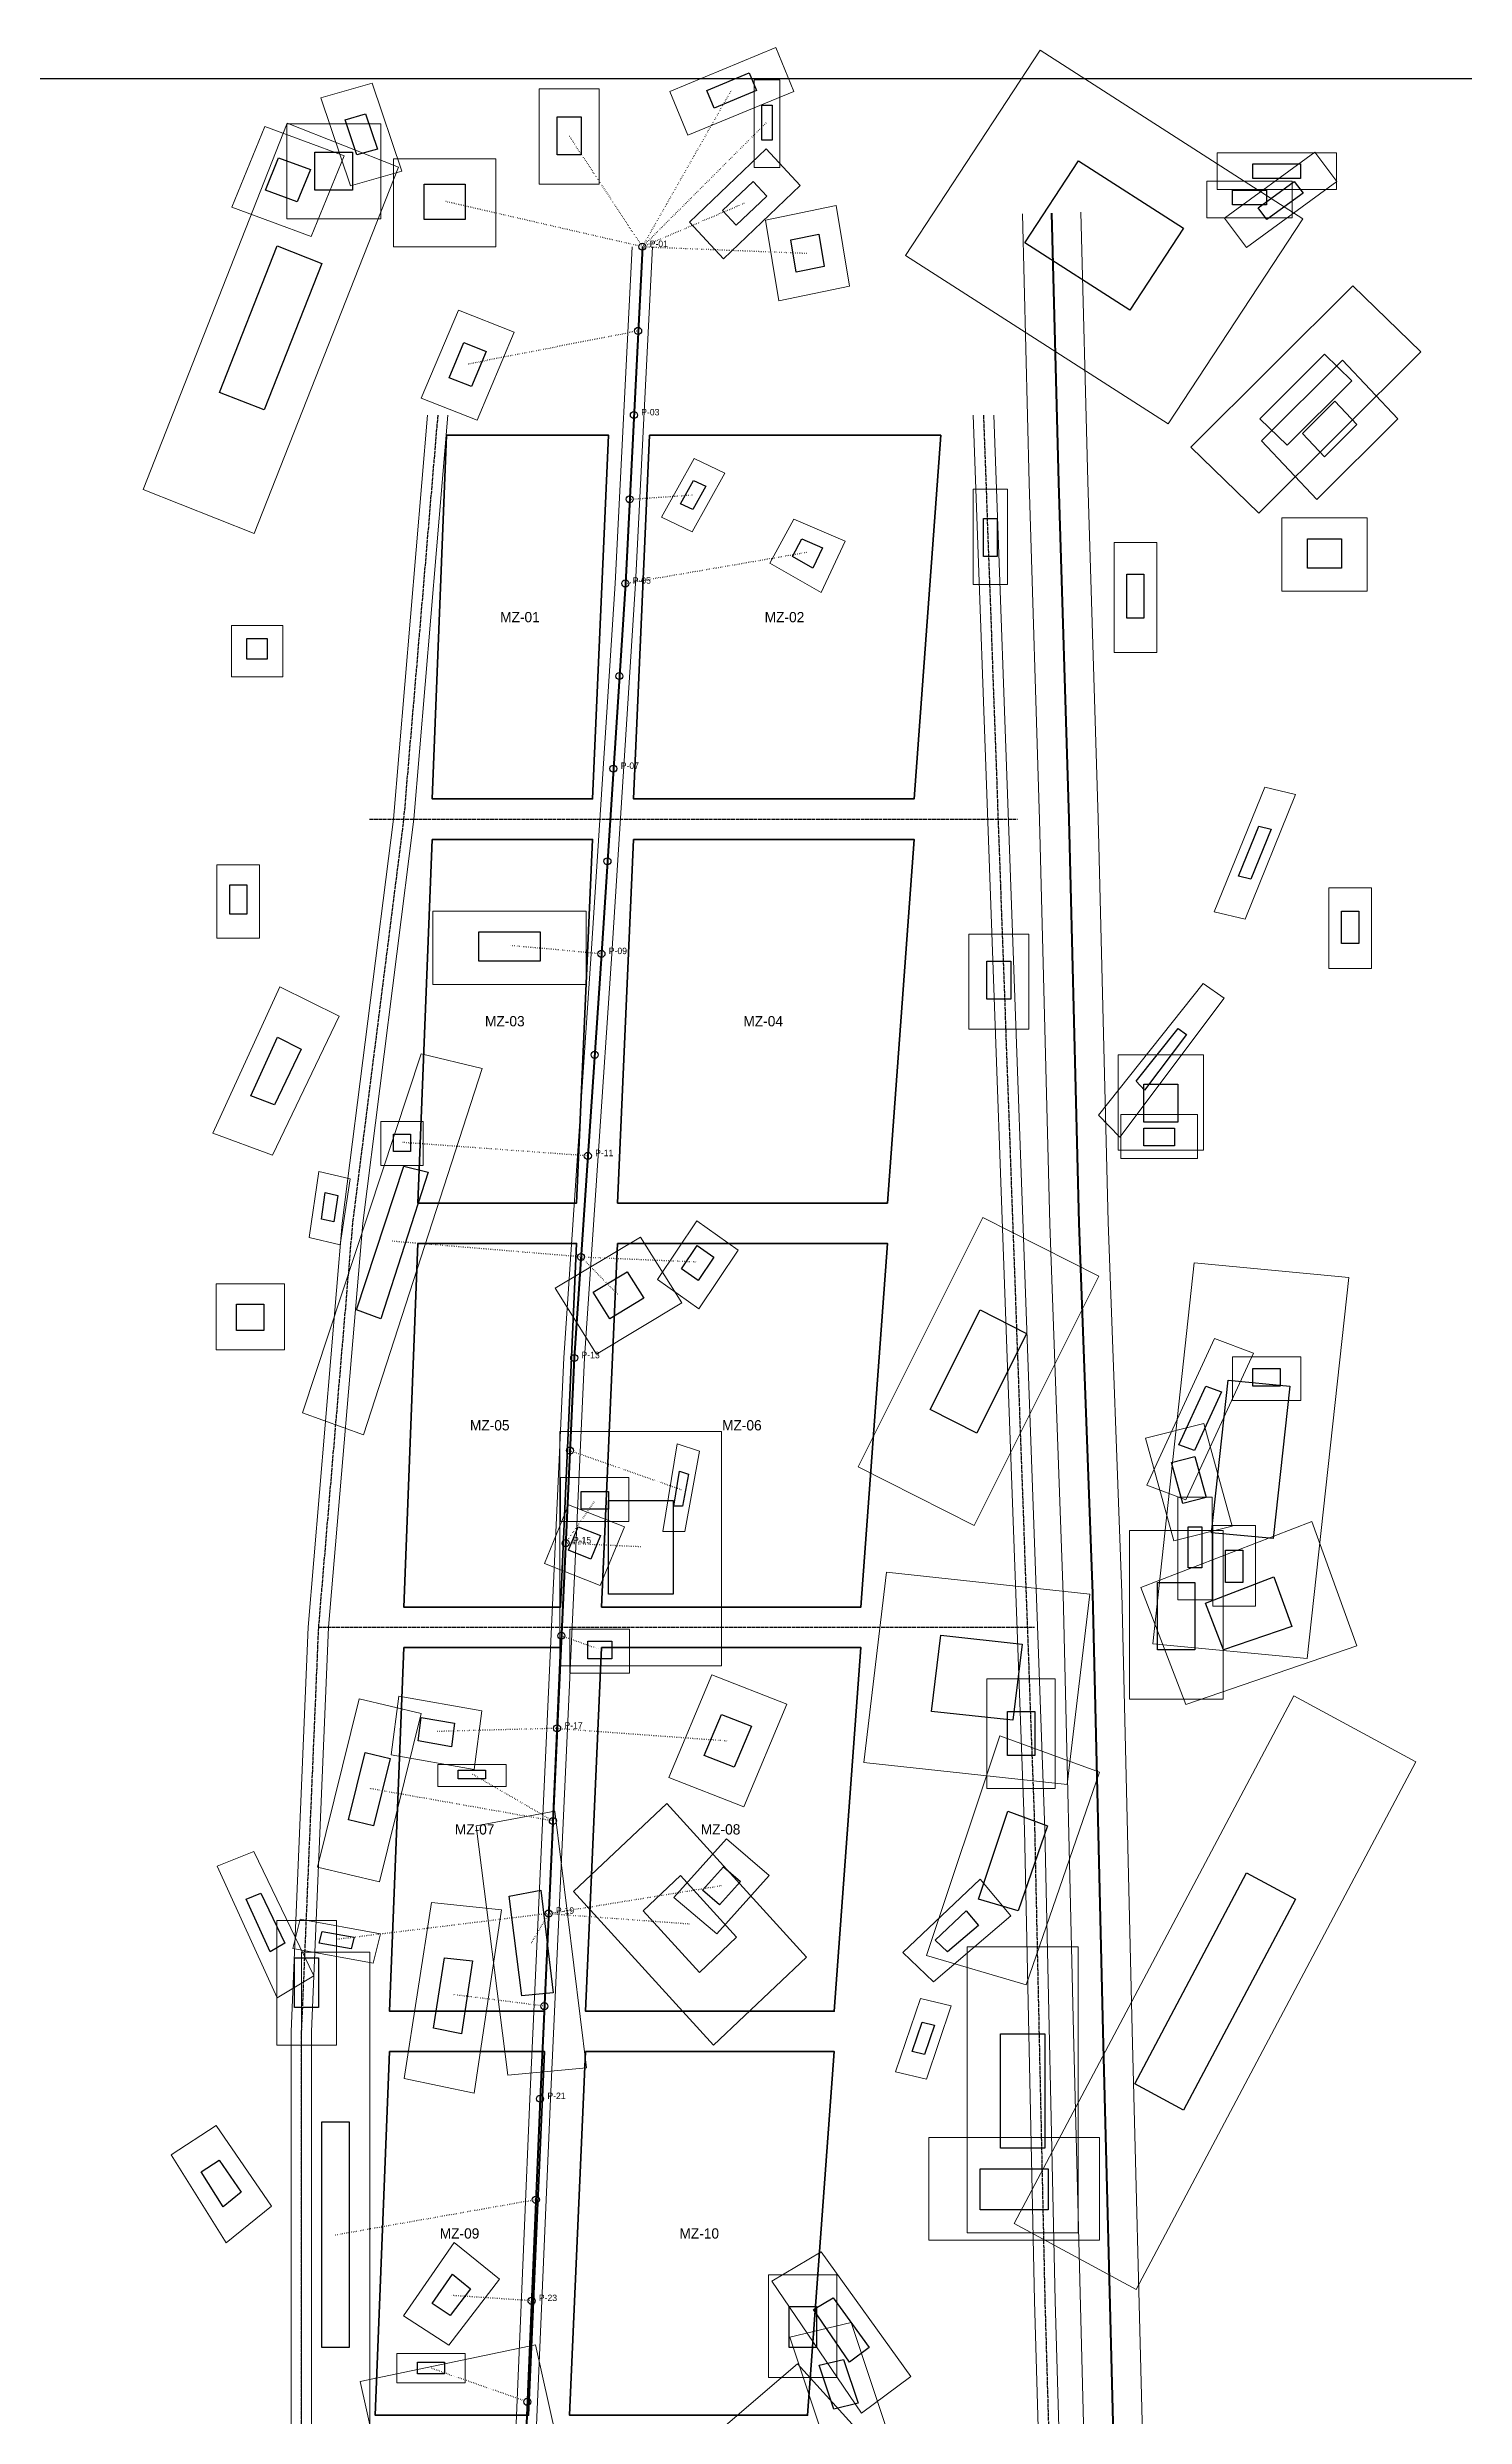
# Model space of a CAD drawing. Header units: metres. Extents: x 424745 to 426235, y 8434360 to 8437068.
# Drawn here: x 425228 to 425712, y 8436259 to 8437068 of the extents above; entities that cross this region are included whole.
import ezdxf
from ezdxf.enums import TextEntityAlignment as Align

# ---------------------------------------------------------------- set-up
doc = ezdxf.new("R2010")
doc.units = ezdxf.units.M
doc.linetypes.add('DASHED', pattern=[1.524, 1.27, -0.254])
doc.linetypes.add('DOT', pattern=[0.508, 0, -0.508])
for name, color, linetype in [('00_ORTOFOTO_SATELITAL', 7, 'Continuous'), ('03_VIAS_EJES', 8, 'DASHED'), ('14_ACOMETIDAS_DOMICILIARIAS', 50, 'DOT'), ('16_POSTES_PROYECTADOS', 2, 'Continuous'), ('17_TEXTOS_ROTULOS', 7, 'Continuous')]:
    doc.layers.add(name, color=color, linetype=linetype)
for name, color, linetype, lineweight in [('01_MANZANAS_ORGANICAS', 6, 'Continuous', 35), ('02_HUELLAS_EDIFICACIONES', 4, 'Continuous', 25), ('02_LOTES_PREDIALES', 7, 'Continuous', 15), ('03_VIAS_BORDES', 7, 'Continuous', 20), ('10_RIO_CAUCE', 140, 'Continuous', 40), ('10_RIO_ORILLAS', 140, 'Continuous', 20), ('12_RED_PRIMARIA_MT', 1, 'Continuous', 50)]:
    doc.layers.add(name, color=color, linetype=linetype, lineweight=lineweight)
picture_1 = doc.add_image_def('image1.jpg', size_in_pixel=(1280, 2304))

msp = doc.modelspace()

# ---------------------------------------------------------------- linework, layer by layer
at = {"layer": '01_MANZANAS_ORGANICAS'}
for points in [[(425364.63, 8436935.37), (425420, 8436935.37), (425414.54, 8436811.31), (425359.78, 8436811.31)], [(425433.96, 8436935.37), (425533.37, 8436935.37), (425524.28, 8436811.31), (425428.51, 8436811.31)], [(425359.78, 8436797.53), (425414.54, 8436797.53), (425409.08, 8436673.46), (425354.93, 8436673.46)], [(425428.51, 8436797.53), (425524.28, 8436797.53), (425515.18, 8436673.46), (425423.05, 8436673.46)], [(425354.93, 8436659.68), (425409.08, 8436659.68), (425403.63, 8436535.61), (425350.08, 8436535.61)], [(425423.05, 8436659.68), (425515.18, 8436659.68), (425506.09, 8436535.61), (425417.6, 8436535.61)], [(425350.08, 8436521.83), (425403.63, 8436521.83), (425398.17, 8436397.76), (425345.23, 8436397.76)], [(425417.6, 8436521.83), (425506.09, 8436521.83), (425496.99, 8436397.76), (425412.14, 8436397.76)], [(425345.23, 8436383.98), (425398.17, 8436383.98), (425392.71, 8436259.92), (425340.38, 8436259.92)], [(425412.14, 8436383.98), (425496.99, 8436383.98), (425487.9, 8436259.92), (425406.68, 8436259.92)]]:
    msp.add_lwpolyline(points, close=True, dxfattribs=at)
at = {"layer": '02_HUELLAS_EDIFICACIONES'}
for points in [[(425456.03, 8437047), (425453.53, 8437053), (425468, 8437059), (425470.47, 8437053)], [(425475.78, 8437036), (425472.28, 8437036), (425472.28, 8437048), (425475.78, 8437048)], [(425334.09, 8437031), (425330.03, 8437043), (425337.03, 8437045), (425341.09, 8437033)], [(425410.59, 8437031), (425402.44, 8437031), (425402.44, 8437044), (425410.59, 8437044)], [(425332.59, 8437019), (425319.78, 8437019), (425319.78, 8437032), (425332.59, 8437032)], [(425313.72, 8437015), (425302.88, 8437019), (425307.38, 8437030), (425318.22, 8437026)], [(425597.88, 8436978), (425562, 8437001), (425580.38, 8437029), (425616.25, 8437006)], [(425656.19, 8437023), (425639.91, 8437023), (425639.91, 8437028), (425656.19, 8437028)], [(425371, 8437009), (425357.03, 8437009), (425357.03, 8437021), (425371, 8437021)], [(425463.56, 8437007), (425458.91, 8437012), (425469.38, 8437022), (425474.03, 8437017)], [(425644.56, 8437014), (425632.91, 8437014), (425632.91, 8437019), (425644.56, 8437019)], [(425644.66, 8437009), (425641.69, 8437013), (425654, 8437022), (425657, 8437018)], [(425302.41, 8436944), (425287.22, 8436950), (425306.91, 8437000), (425322.09, 8436994)], [(425483.97, 8436991), (425482.16, 8437002), (425491.78, 8437004), (425493.62, 8436993)], [(425373.16, 8436952), (425365.56, 8436955), (425370.62, 8436967), (425378.22, 8436964)], [(425651.53, 8436932), (425642.22, 8436941), (425664.34, 8436963), (425673.66, 8436954)], [(425664.34, 8436928), (425656.78, 8436936), (425667.84, 8436947), (425675.41, 8436939)], [(425448.75, 8436910), (425444.56, 8436912), (425449, 8436920), (425453.19, 8436918)], [(425552.59, 8436894), (425547.94, 8436894), (425547.94, 8436907), (425552.59, 8436907)], [(425489.75, 8436890), (425482.75, 8436894), (425486, 8436900), (425493, 8436897)], [(425670.16, 8436890), (425658.53, 8436890), (425658.53, 8436900), (425670.16, 8436900)], [(425602.66, 8436873), (425596.84, 8436873), (425596.84, 8436888), (425602.66, 8436888)], [(425303.5, 8436859), (425296.5, 8436859), (425296.5, 8436866), (425303.5, 8436866)], [(425639.22, 8436784), (425635, 8436785), (425641.91, 8436802), (425646.12, 8436801)], [(425296.5, 8436772), (425290.69, 8436772), (425290.69, 8436782), (425296.5, 8436782)], [(425676, 8436762), (425670.16, 8436762), (425670.16, 8436773), (425676, 8436773)], [(425396.62, 8436756), (425375.66, 8436756), (425375.66, 8436766), (425396.62, 8436766)], [(425557.25, 8436743), (425549.09, 8436743), (425549.09, 8436756), (425557.25, 8436756)], [(425602.94, 8436712), (425600.03, 8436715), (425614.34, 8436733), (425617.22, 8436731)], [(425305.97, 8436707), (425297.84, 8436710), (425306.97, 8436730), (425315.09, 8436726)], [(425614.28, 8436701), (425602.66, 8436701), (425602.66, 8436714), (425614.28, 8436714)], [(425352.38, 8436691), (425346.56, 8436691), (425346.56, 8436697), (425352.38, 8436697)], [(425613.12, 8436693), (425602.66, 8436693), (425602.66, 8436699), (425613.12, 8436699)], [(425342.22, 8436634), (425333.91, 8436637), (425350.09, 8436686), (425358.41, 8436684)], [(425326.19, 8436667), (425321.97, 8436668), (425323.31, 8436677), (425327.56, 8436676)], [(425450.53, 8436647), (425444.88, 8436651), (425450.25, 8436659), (425455.91, 8436655)], [(425420.38, 8436634), (425414.72, 8436643), (425426.38, 8436650), (425432.03, 8436641)], [(425302.34, 8436630), (425293.03, 8436630), (425293.03, 8436639), (425302.34, 8436639)], [(425545.62, 8436595), (425529.78, 8436603), (425546.78, 8436637), (425562.62, 8436629)], [(425646.84, 8436559), (425625.78, 8436561), (425631.44, 8436613), (425652.53, 8436611)], [(425649.22, 8436611), (425639.91, 8436611), (425639.91, 8436617), (425649.22, 8436617)], [(425619.91, 8436589), (425614.56, 8436591), (425623.81, 8436611), (425629.16, 8436609)], [(425615.94, 8436571), (425612.06, 8436585), (425620.03, 8436587), (425623.91, 8436573)], [(425445.25, 8436570), (425442.22, 8436570), (425444.19, 8436582), (425447.22, 8436581)], [(425419.91, 8436569), (425410.59, 8436569), (425410.59, 8436575), (425419.91, 8436575)], [(425442, 8436540), (425419.91, 8436540), (425419.91, 8436572), (425442, 8436572)], [(425413.91, 8436552), (425406.28, 8436555), (425409.59, 8436563), (425417.22, 8436560)], [(425622.44, 8436549), (425617.78, 8436549), (425617.78, 8436563), (425622.44, 8436563)], [(425636.41, 8436544), (425630.59, 8436544), (425630.59, 8436555), (425636.41, 8436555)], [(425620.12, 8436521), (425607.31, 8436521), (425607.31, 8436544), (425620.12, 8436544)], [(425629.88, 8436521), (425623.72, 8436537), (425647.06, 8436546), (425653.22, 8436529)], [(425421.06, 8436518), (425412.91, 8436518), (425412.91, 8436524), (425421.06, 8436524)], [(425558, 8436497), (425530.22, 8436500), (425533.34, 8436526), (425561.09, 8436523)], [(425462.84, 8436481), (425452.62, 8436485), (425458.47, 8436499), (425468.72, 8436495)], [(425565.41, 8436485), (425556.09, 8436485), (425556.09, 8436500), (425565.41, 8436500)], [(425366.34, 8436488), (425355, 8436490), (425356.06, 8436498), (425367.38, 8436496)], [(425339.72, 8436461), (425331.22, 8436463), (425336.91, 8436486), (425345.41, 8436484)], [(425378, 8436477), (425368.69, 8436477), (425368.69, 8436480), (425378, 8436480)], [(425559.81, 8436432), (425546.19, 8436436), (425556.22, 8436466), (425569.81, 8436461)], [(425450.97, 8436411), (425431.84, 8436432), (425444.59, 8436444), (425463.69, 8436423)], [(425457.84, 8436434), (425452, 8436439), (425459.16, 8436447), (425465, 8436442)], [(425616.22, 8436364), (425599.56, 8436373), (425637.72, 8436445), (425654.38, 8436436)], [(425304.53, 8436418), (425296.34, 8436436), (425301.34, 8436438), (425309.53, 8436421)], [(425390.38, 8436403), (425386.06, 8436437), (425396.81, 8436439), (425401.12, 8436404)], [(425535.66, 8436418), (425531.47, 8436422), (425542, 8436432), (425546.19, 8436427)], [(425332.12, 8436419), (425321.16, 8436421), (425322.19, 8436425), (425333.16, 8436423)], [(425320.97, 8436399), (425312.81, 8436399), (425312.81, 8436416), (425320.97, 8436416)], [(425369.78, 8436390), (425360.22, 8436392), (425363.94, 8436416), (425373.5, 8436415)], [(425527.81, 8436383), (425523.62, 8436384), (425527, 8436394), (425531.19, 8436393)], [(425568.91, 8436351), (425553.75, 8436351), (425553.75, 8436390), (425568.91, 8436390)], [(425331.44, 8436283), (425322.12, 8436283), (425322.12, 8436360), (425331.44, 8436360)], [(425288.44, 8436331), (425280.94, 8436343), (425287.09, 8436347), (425294.62, 8436336)], [(425570.06, 8436330), (425546.78, 8436330), (425546.78, 8436344), (425570.06, 8436344)], [(425365.97, 8436294), (425359.78, 8436298), (425366.72, 8436308), (425372.88, 8436303)], [(425490.91, 8436283), (425481.59, 8436283), (425481.59, 8436297), (425490.91, 8436297)], [(425502.19, 8436278), (425489.94, 8436296), (425496.66, 8436300), (425508.91, 8436283)], [(425364.03, 8436274), (425354.72, 8436274), (425354.72, 8436278), (425364.03, 8436278)], [(425496.84, 8436262), (425491.84, 8436277), (425500.22, 8436279), (425505.22, 8436264)]]:
    msp.add_lwpolyline(points, close=True, dxfattribs=at)
at = {"layer": '02_LOTES_PREDIALES'}
for points in [[(425447.09, 8437037.7), (425440.84, 8437052.7), (425477.015, 8437067.7), (425483.19, 8437052.7)], [(425611.005, 8436939.255), (425521.305, 8436996.755), (425567.255, 8437066.755), (425656.93, 8437009.255)], [(425478.42, 8437026.685), (425469.67, 8437026.685), (425469.67, 8437056.685), (425478.42, 8437056.685)], [(425331.9, 8437020.485), (425321.75, 8437050.485), (425339.25, 8437055.485), (425349.4, 8437025.485)], [(425416.725, 8437021.085), (425396.35, 8437021.085), (425396.35, 8437053.585), (425416.725, 8437053.585)], [(425299.065, 8436901.835), (425261.09, 8436916.835), (425310.315, 8437041.835), (425348.265, 8437026.835)], [(425318.475, 8437003.18), (425291.375, 8437013.18), (425302.625, 8437040.68), (425329.725, 8437030.68)], [(425342.205, 8437009.175), (425310.18, 8437009.175), (425310.18, 8437041.675), (425342.205, 8437041.675)], [(425459.225, 8436995.54), (425447.6, 8437008.04), (425473.775, 8437033.04), (425485.4, 8437020.54)], [(425668.415, 8437019.175), (425627.715, 8437019.175), (425627.715, 8437031.675), (425668.415, 8437031.675)], [(425637.655, 8436999.43), (425630.23, 8437009.43), (425661.005, 8437031.93), (425668.505, 8437021.93)], [(425381.485, 8436999.685), (425346.56, 8436999.685), (425346.56, 8437029.685), (425381.485, 8437029.685)], [(425653.305, 8437009.605), (425624.18, 8437009.605), (425624.18, 8437022.105), (425653.305, 8437022.105)], [(425478.12, 8436981.28), (425473.595, 8437008.78), (425497.645, 8437013.78), (425502.245, 8436986.28)], [(425641.93, 8436908.84), (425618.655, 8436931.34), (425673.955, 8436986.34), (425697.255, 8436963.84)], [(425375.08, 8436940.57), (425356.08, 8436948.07), (425368.73, 8436978.07), (425387.73, 8436970.57)], [(425661.73, 8436913.495), (425642.83, 8436933.495), (425670.48, 8436960.995), (425689.405, 8436940.995)], [(425448.57, 8436902.44), (425438.095, 8436907.44), (425449.195, 8436927.44), (425459.67, 8436922.44)], [(425556.085, 8436884.49), (425544.46, 8436884.49), (425544.46, 8436916.99), (425556.085, 8436916.99)], [(425492.57, 8436881.735), (425475.07, 8436891.735), (425483.195, 8436906.735), (425500.695, 8436899.235)], [(425678.89, 8436882.245), (425649.815, 8436882.245), (425649.815, 8436907.245), (425678.89, 8436907.245)], [(425607.055, 8436861.285), (425592.505, 8436861.285), (425592.505, 8436898.785), (425607.055, 8436898.785)], [(425308.765, 8436853), (425291.265, 8436853), (425291.265, 8436870.5), (425308.765, 8436870.5)], [(425637.225, 8436770.305), (425626.675, 8436772.805), (425643.95, 8436815.305), (425654.475, 8436812.805)], [(425300.865, 8436763.87), (425286.34, 8436763.87), (425286.34, 8436788.87), (425300.865, 8436788.87)], [(425680.395, 8436753.51), (425665.795, 8436753.51), (425665.795, 8436781.01), (425680.395, 8436781.01)], [(425412.355, 8436747.99), (425359.955, 8436747.99), (425359.955, 8436772.99), (425412.355, 8436772.99)], [(425563.37, 8436732.725), (425542.97, 8436732.725), (425542.97, 8436765.225), (425563.37, 8436765.225)], [(425305.235, 8436689.75), (425284.91, 8436697.25), (425307.735, 8436747.25), (425328.035, 8436737.25)], [(425594.42, 8436695.905), (425587.145, 8436703.405), (425622.92, 8436748.405), (425630.12, 8436743.405)], [(425336.34, 8436594.37), (425315.565, 8436601.87), (425356.015, 8436724.37), (425376.815, 8436719.37)], [(425623.01, 8436691.475), (425593.96, 8436691.475), (425593.96, 8436723.975), (425623.01, 8436723.975)], [(425356.76, 8436686.29), (425342.21, 8436686.29), (425342.21, 8436701.29), (425356.76, 8436701.29)], [(425620.98, 8436688.71), (425594.83, 8436688.71), (425594.83, 8436703.71), (425620.98, 8436703.71)], [(425328.35, 8436659.215), (425317.8, 8436661.715), (425321.15, 8436684.215), (425331.775, 8436681.715)], [(425544.765, 8436563.47), (425505.165, 8436583.47), (425547.665, 8436668.47), (425587.265, 8436648.47)], [(425415.91, 8436621.865), (425401.76, 8436644.365), (425430.91, 8436661.865), (425445.035, 8436639.365)], [(425450.755, 8436637.4), (425436.63, 8436647.4), (425450.055, 8436667.4), (425464.205, 8436657.4)], [(425658.39, 8436518.05), (425605.74, 8436523.05), (425619.89, 8436653.05), (425672.615, 8436648.05)], [(425309.36, 8436623.4), (425286.085, 8436623.4), (425286.085, 8436645.9), (425309.36, 8436645.9)], [(425617.015, 8436572.23), (425603.64, 8436577.23), (425626.765, 8436627.23), (425640.14, 8436622.23)], [(425656.225, 8436606.05), (425632.95, 8436606.05), (425632.95, 8436621.05), (425656.225, 8436621.05)], [(425458.575, 8436515.565), (425403.35, 8436515.565), (425403.35, 8436595.565), (425458.575, 8436595.565)], [(425612.895, 8436558.205), (425603.195, 8436593.205), (425623.12, 8436598.205), (425632.82, 8436563.205)], [(425446.06, 8436561.36), (425438.485, 8436561.36), (425443.41, 8436591.36), (425450.985, 8436588.86)], [(425426.93, 8436564.8), (425403.63, 8436564.8), (425403.63, 8436579.8), (425426.93, 8436579.8)], [(425625.95, 8436538.065), (425614.3, 8436538.065), (425614.3, 8436573.065), (425625.95, 8436573.065)], [(425417.165, 8436542.985), (425398.09, 8436550.485), (425406.365, 8436570.485), (425425.44, 8436562.985)], [(425617.01, 8436502.355), (425601.61, 8436542.355), (425659.96, 8436564.855), (425675.36, 8436522.355)], [(425640.79, 8436535.9), (425626.24, 8436535.9), (425626.24, 8436563.4), (425640.79, 8436563.4)], [(425629.75, 8436504.245), (425597.725, 8436504.245), (425597.725, 8436561.745), (425629.75, 8436561.745)], [(425576.525, 8436475.07), (425507.075, 8436482.57), (425514.875, 8436547.57), (425584.25, 8436540.07)], [(425427.18, 8436513.125), (425406.805, 8436513.125), (425406.805, 8436528.125), (425427.18, 8436528.125)], [(425466.125, 8436467.5), (425440.575, 8436477.5), (425455.2, 8436512.5), (425480.825, 8436502.5)], [(425572.415, 8436473.69), (425549.115, 8436473.69), (425549.115, 8436511.19), (425572.415, 8436511.19)], [(425341.85, 8436441.875), (425320.6, 8436446.875), (425334.825, 8436504.375), (425356.075, 8436499.375)], [(425374.08, 8436480.245), (425345.73, 8436485.245), (425348.38, 8436505.245), (425376.68, 8436500.245)], [(425600.095, 8436302.8), (425558.445, 8436325.3), (425653.845, 8436505.3), (425695.495, 8436482.8)], [(425562.525, 8436406.755), (425528.475, 8436416.755), (425553.55, 8436491.755), (425587.525, 8436479.255)], [(425385.005, 8436474.375), (425361.73, 8436474.375), (425361.73, 8436481.875), (425385.005, 8436481.875)], [(425385.565, 8436375.985), (425374.765, 8436460.985), (425401.64, 8436465.985), (425412.415, 8436378.485)], [(425455.785, 8436386.145), (425407.96, 8436438.645), (425439.835, 8436468.645), (425487.585, 8436416.145)], [(425306.93, 8436402.28), (425286.455, 8436447.28), (425298.955, 8436452.28), (425319.43, 8436409.78)], [(425456.88, 8436424.1), (425442.28, 8436436.6), (425460.18, 8436456.6), (425474.78, 8436444.1)], [(425530.92, 8436407.815), (425520.445, 8436417.815), (425546.77, 8436442.815), (425557.245, 8436430.315)], [(425374.16, 8436369.81), (425350.26, 8436374.81), (425359.56, 8436434.81), (425383.46, 8436432.31)], [(425327.12, 8436386.205), (425306.72, 8436386.205), (425306.72, 8436428.705), (425327.12, 8436428.705)], [(425339.59, 8436414.155), (425312.19, 8436419.155), (425314.765, 8436429.155), (425342.19, 8436424.155)], [(425338.46, 8436225.445), (425315.16, 8436225.445), (425315.16, 8436417.945), (425338.46, 8436417.945)], [(425580.295, 8436322.2), (425542.395, 8436322.2), (425542.395, 8436419.7), (425580.295, 8436419.7)], [(425528.44, 8436374.555), (425517.965, 8436377.055), (425526.415, 8436402.055), (425536.89, 8436399.555)], [(425289.445, 8436318.73), (425270.695, 8436348.73), (425286.07, 8436358.73), (425304.895, 8436331.23)], [(425587.535, 8436319.68), (425529.335, 8436319.68), (425529.335, 8436354.68), (425587.535, 8436354.68)], [(425365.43, 8436283.815), (425349.955, 8436293.815), (425367.305, 8436318.815), (425382.705, 8436306.315)], [(425506.345, 8436260.63), (425475.72, 8436305.63), (425492.52, 8436315.63), (425523.145, 8436273.13)], [(425497.915, 8436272.83), (425474.615, 8436272.83), (425474.615, 8436307.83), (425497.915, 8436307.83)], [(425494.32, 8436249.01), (425481.82, 8436286.51), (425502.77, 8436291.51), (425515.27, 8436254.01)], [(425353.67, 8436188.96), (425335.245, 8436271.46), (425395.07, 8436283.96), (425413.445, 8436201.46)], [(425371.035, 8436271), (425347.76, 8436271), (425347.76, 8436281), (425371.035, 8436281)], [(425494.47, 8436215.01), (425458.295, 8436255.01), (425484.47, 8436277.51), (425520.645, 8436237.51)]]:
    msp.add_lwpolyline(points, close=True, dxfattribs=at)
at = {"layer": '03_VIAS_BORDES'}
for points in [[(425428.03, 8436999.7), (425422.21, 8436884.83), (425414.06, 8436758.47), (425404.75, 8436620.62), (425398.93, 8436494.26), (425393.11, 8436367.9), (425387.29, 8436230.05), (425387.29, 8436092.2), (425398.93, 8435954.35), (425433.85, 8435862.45), (425468.77, 8435782.04), (425480.41, 8435678.66), (425492.05, 8435552.29), (425503.69, 8435425.93), (425497.87, 8435288.09), (425474.59, 8435150.24), (425439.67, 8435012.39), (425410.57, 8434874.54), (425381.47, 8434736.69), (425346.54, 8434598.84), (425317.44, 8434460.99)], [(425435.03, 8436999.7), (425429.21, 8436884.83), (425421.06, 8436758.47), (425411.75, 8436620.62), (425405.93, 8436494.26), (425400.11, 8436367.9), (425394.29, 8436230.05), (425394.29, 8436092.2), (425405.93, 8435954.35), (425440.85, 8435862.45), (425475.77, 8435782.04), (425487.41, 8435678.66), (425499.05, 8435552.29), (425510.69, 8435425.93), (425504.87, 8435288.09), (425481.59, 8435150.24), (425446.67, 8435012.39), (425417.57, 8434874.54), (425388.47, 8434736.69), (425353.54, 8434598.84), (425324.44, 8434460.99)], [(425358.18, 8436942.27), (425346.54, 8436804.42), (425329.08, 8436666.57), (425317.44, 8436528.72), (425311.62, 8436390.87), (425311.62, 8436253.02), (425323.26, 8436115.18), (425340.72, 8435977.33), (425375.65, 8435850.97), (425393.11, 8435713.12), (425410.57, 8435575.27), (425422.21, 8435437.42), (425416.39, 8435299.57), (425393.11, 8435161.72), (425358.18, 8435023.88), (425323.26, 8434886.03), (425294.16, 8434748.18), (425265.06, 8434610.33)], [(425365.18, 8436942.27), (425353.54, 8436804.42), (425336.08, 8436666.57), (425324.44, 8436528.72), (425318.62, 8436390.87), (425318.62, 8436253.02), (425330.26, 8436115.18), (425347.72, 8435977.33), (425382.65, 8435850.97), (425400.11, 8435713.12), (425417.57, 8435575.27), (425429.21, 8435437.42), (425423.39, 8435299.57), (425400.11, 8435161.72), (425365.18, 8435023.88), (425330.26, 8434886.03), (425301.16, 8434748.18), (425272.06, 8434610.33)], [(425544.43, 8436942.27), (425550.25, 8436781.44), (425556.07, 8436620.62), (425561.89, 8436459.8), (425565.39, 8436298.97), (425570.04, 8436138.15), (425577.03, 8435977.33), (425588.67, 8435839.48), (425596.81, 8435701.63), (425590.99, 8435563.78), (425579.35, 8435425.93), (425567.71, 8435288.09), (425544.43, 8435150.24), (425509.51, 8435012.39), (425468.77, 8434874.54), (425422.21, 8434736.69), (425369.83, 8434598.84)], [(425551.43, 8436942.27), (425557.25, 8436781.44), (425563.07, 8436620.62), (425568.89, 8436459.8), (425572.39, 8436298.97), (425577.04, 8436138.15), (425584.03, 8435977.33), (425595.67, 8435839.48), (425603.81, 8435701.63), (425597.99, 8435563.78), (425586.35, 8435425.93), (425574.71, 8435288.09), (425551.43, 8435150.24), (425516.51, 8435012.39), (425475.77, 8434874.54), (425429.21, 8434736.69), (425376.83, 8434598.84)]]:
    msp.add_lwpolyline(points, dxfattribs=at)
at = {"layer": '03_VIAS_EJES'}
for p, q in [((425338.4, 8436804.42), (425559.57, 8436804.42)), ((425320.94, 8436528.72), (425565.39, 8436528.72))]:
    msp.add_line(p, q, dxfattribs=at)
for points in [[(425431.53, 8436999.7), (425425.71, 8436884.83), (425417.56, 8436758.47), (425408.25, 8436620.62), (425402.43, 8436494.26), (425396.61, 8436367.9), (425390.79, 8436230.05), (425390.79, 8436092.2), (425402.43, 8435954.35), (425437.35, 8435862.45), (425472.27, 8435782.04), (425483.91, 8435678.66), (425495.55, 8435552.29), (425507.19, 8435425.93), (425501.37, 8435288.09), (425478.09, 8435150.24), (425443.17, 8435012.39), (425414.07, 8434874.54), (425384.97, 8434736.69), (425350.04, 8434598.84), (425320.94, 8434460.99)], [(425361.68, 8436942.27), (425350.04, 8436804.42), (425332.58, 8436666.57), (425320.94, 8436528.72), (425315.12, 8436390.87), (425315.12, 8436253.02), (425326.76, 8436115.18), (425344.22, 8435977.33), (425379.15, 8435850.97), (425396.61, 8435713.12), (425414.07, 8435575.27), (425425.71, 8435437.42), (425419.89, 8435299.57), (425396.61, 8435161.72), (425361.68, 8435023.88), (425326.76, 8434886.03), (425297.66, 8434748.18), (425268.56, 8434610.33)], [(425547.93, 8436942.27), (425553.75, 8436781.44), (425559.57, 8436620.62), (425565.39, 8436459.8), (425568.89, 8436298.97), (425573.54, 8436138.15), (425580.53, 8435977.33), (425592.17, 8435839.48), (425600.31, 8435701.63), (425594.49, 8435563.78), (425582.85, 8435425.93), (425571.21, 8435288.09), (425547.93, 8435150.24), (425513.01, 8435012.39), (425472.27, 8434874.54), (425425.71, 8434736.69), (425373.33, 8434598.84)]]:
    msp.add_lwpolyline(points, dxfattribs=at)
at = {"layer": '10_RIO_CAUCE'}
msp.add_lwpolyline([(425571.21, 8437011.19), (425573.54, 8436919.29), (425577.03, 8436804.42), (425580.53, 8436666.57), (425585.18, 8436540.21), (425588.67, 8436390.87), (425592.17, 8436253.02), (425596.82, 8436115.18), (425603.81, 8435977.33), (425615.45, 8435850.97), (425623.6, 8435736.09), (425631.74, 8435621.22), (425627.09, 8435494.86), (425615.45, 8435368.5), (425600.31, 8435242.14), (425577.03, 8435115.77), (425542.11, 8434989.41), (425501.37, 8434863.05), (425454.81, 8434736.69), (425402.43, 8434610.33), (425355.86, 8434495.46), (425338.4, 8434426.53)], dxfattribs=at)
at = {"layer": '10_RIO_ORILLAS'}
for points in [[(425561.2132, 8437010.9365), (425563.5446, 8436918.9863), (425567.0332, 8436804.1662), (425570.5368, 8436666.2023), (425575.1827, 8436539.9764), (425578.6732, 8436390.6162), (425582.1757, 8436252.6828), (425586.8328, 8436114.6736), (425593.8522, 8435976.4127), (425605.4751, 8435850.2623), (425613.625, 8435735.3831), (425621.7468, 8435621.5877), (425617.1322, 8435495.7773), (425605.521, 8435369.6897), (425590.4755, 8435243.9517), (425567.3913, 8435118.4337), (425532.5924, 8434992.4786), (425491.9867, 8434866.5075), (425445.5722, 8434740.5193), (425393.1626, 8434614.0871), (425346.1661, 8434497.9155), (425328.7061, 8434428.9855)], [(425581.2068, 8437011.4435), (425583.5354, 8436919.5937), (425587.0268, 8436804.6738), (425590.5232, 8436666.9377), (425595.1773, 8436540.4436), (425598.6668, 8436391.1238), (425602.1643, 8436253.3572), (425606.8072, 8436115.6864), (425613.7678, 8435978.2473), (425625.4249, 8435851.6777), (425633.575, 8435736.7969), (425641.7332, 8435620.8523), (425637.0478, 8435493.9427), (425625.379, 8435367.3103), (425610.1445, 8435240.3283), (425586.6687, 8435113.1063), (425551.6276, 8434986.3414), (425510.7533, 8434859.5925), (425464.0478, 8434732.8607), (425411.6974, 8434606.5729), (425365.5539, 8434493.0045), (425348.0939, 8434424.0745)]]:
    msp.add_lwpolyline(points, dxfattribs=at)
at = {"layer": '12_RED_PRIMARIA_MT'}
msp.add_lwpolyline([(425431.53, 8436999.7), (425425.71, 8436884.83), (425417.56, 8436758.47), (425408.25, 8436620.62), (425402.43, 8436494.26), (425396.61, 8436367.9), (425390.79, 8436230.05), (425390.79, 8436092.2), (425402.43, 8435954.35), (425437.35, 8435862.45), (425472.27, 8435782.04), (425483.91, 8435678.66), (425495.55, 8435552.29), (425507.19, 8435425.93), (425501.37, 8435288.09), (425478.09, 8435150.24), (425443.17, 8435012.39), (425414.07, 8434874.54), (425384.97, 8434736.69), (425350.04, 8434598.84), (425320.94, 8434460.99)], dxfattribs=at)
at = {"layer": '14_ACOMETIDAS_DOMICILIARIAS'}
for p, q in [((425431.53, 8436999.7), (425461.99, 8437053.2)), ((425431.53, 8436999.7), (425474.02, 8437042.21)), ((425431.53, 8436999.7), (425406.5, 8437037.61)), ((425431.53, 8436999.7), (425364.01, 8437015.21)), ((425431.53, 8436999.7), (425466.45, 8437014.64)), ((425431.53, 8436999.7), (425487.87, 8436997.48)), ((425430.075, 8436970.9825), (425371.88, 8436959.62)), ((425427.165, 8436913.5475), (425448.87, 8436915.04)), ((425425.71, 8436884.83), (425487.87, 8436895.51)), ((425417.56, 8436758.47), (425386.13, 8436761.34)), ((425412.905, 8436689.545), (425349.46, 8436694.14)), ((425410.5775, 8436655.0825), (425346.14, 8436660.42)), ((425410.5775, 8436655.0825), (425423.36, 8436642.09)), ((425410.5775, 8436655.0825), (425450.38, 8436653.4)), ((425406.795, 8436589.03), (425444.71, 8436575.76)), ((425405.34, 8436557.44), (425415.23, 8436571.8)), ((425405.34, 8436557.44), (425411.74, 8436558.01)), ((425405.34, 8436557.44), (425430.95, 8436556.29)), ((425403.885, 8436525.85), (425416.98, 8436521.25)), ((425402.43, 8436494.26), (425361.18, 8436493.17)), ((425402.43, 8436494.26), (425460.65, 8436490)), ((425400.975, 8436462.67), (425373.33, 8436478.75)), ((425400.975, 8436462.67), (425338.3, 8436473.75)), ((425399.52, 8436431.08), (425458.48, 8436440.6)), ((425399.52, 8436431.08), (425327.14, 8436422.23)), ((425399.52, 8436431.08), (425393.59, 8436421.01)), ((425399.52, 8436431.08), (425447.76, 8436427.57)), ((425398.065, 8436399.49), (425366.86, 8436403.46)), ((425395.155, 8436333.4375), (425326.76, 8436321.37)), ((425393.7, 8436298.975), (425366.33, 8436300.79)), ((425392.245, 8436264.5125), (425359.36, 8436276))]:
    msp.add_line(p, q, dxfattribs=at)
at = {"layer": '16_POSTES_PROYECTADOS'}
for centre in [(425431.53, 8436999.7), (425430.075, 8436970.9825), (425428.62, 8436942.265), (425427.165, 8436913.5475), (425425.71, 8436884.83), (425423.6725, 8436853.24), (425421.635, 8436821.65), (425419.5975, 8436790.06), (425417.56, 8436758.47), (425415.2325, 8436724.0075), (425412.905, 8436689.545), (425410.5775, 8436655.0825), (425408.25, 8436620.62), (425406.795, 8436589.03), (425405.34, 8436557.44), (425403.885, 8436525.85), (425402.43, 8436494.26), (425400.975, 8436462.67), (425399.52, 8436431.08), (425398.065, 8436399.49), (425396.61, 8436367.9), (425395.155, 8436333.4375), (425393.7, 8436298.975), (425392.245, 8436264.5125)]:
    msp.add_circle(centre, 1.2, dxfattribs=at)

# ---------------------------------------------------------------- texts
for s, p in [('P-01', (425434.03, 8437000.7)), ('P-03', (425431.12, 8436943.265)), ('P-05', (425428.21, 8436885.83)), ('P-07', (425424.135, 8436822.65)), ('P-09', (425420.06, 8436759.47)), ('P-11', (425415.405, 8436690.545)), ('P-13', (425410.75, 8436621.62)), ('P-15', (425407.84, 8436558.44)), ('P-17', (425404.93, 8436495.26)), ('P-19', (425402.02, 8436432.08)), ('P-21', (425399.11, 8436368.9)), ('P-23', (425396.2, 8436299.975))]:
    msp.add_text(s, height=2.2, dxfattribs=at).set_placement(p, align=Align.MIDDLE_LEFT)
at = {"layer": '17_TEXTOS_ROTULOS'}
for s, p in [('MZ-01', (425389.7375, 8436873.34)), ('MZ-02', (425480.03, 8436873.34)), ('MZ-03', (425384.5825, 8436735.495)), ('MZ-04', (425472.755, 8436735.495)), ('MZ-05', (425379.43, 8436597.645)), ('MZ-06', (425465.48, 8436597.645)), ('MZ-07', (425374.2775, 8436459.795)), ('MZ-08', (425458.205, 8436459.795)), ('MZ-09', (425369.1225, 8436321.95)), ('MZ-10', (425450.9275, 8436321.95))]:
    msp.add_text(s, height=3.5, dxfattribs=at).set_placement(p, align=Align.MIDDLE_CENTER)

# ---------------------------------------------------------------- pictures from other files: only their frames are drawn
at = {"layer": '00_ORTOFOTO_SATELITAL'}
image = msp.add_image(picture_1, insert=(424744.74, 8434410.45), size_in_units=(1489.98, 2646.69), dxfattribs=at)

doc.saveas('drawing.dxf')
